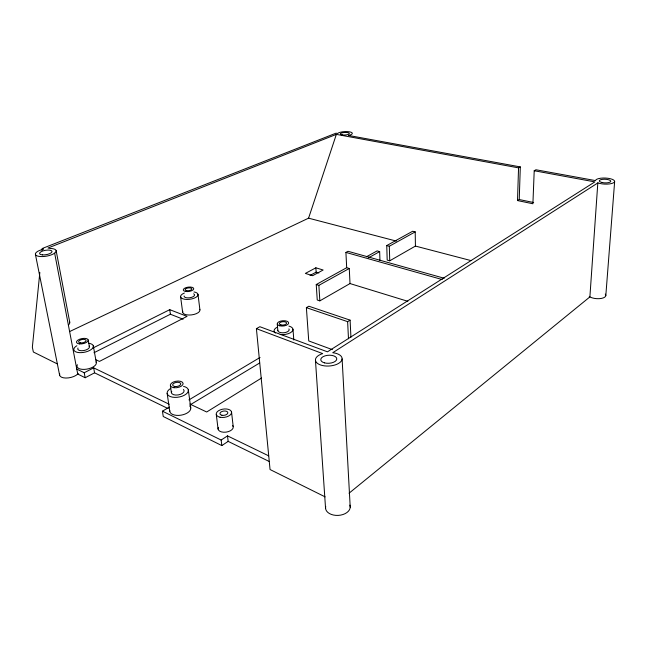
<?xml version="1.0" encoding="UTF-8"?>
<svg xmlns="http://www.w3.org/2000/svg" width="647" height="647" viewBox="0 0 647 647"><rect width="100%" height="100%" fill="white"/><g stroke="black" fill="none" stroke-linecap="round" stroke-linejoin="round"><path stroke-width="0.97" d="M517.503 200.562L518.554 167.864L520.309 166.91L519.234 199.543L517.503 200.562L532.902 203.765L534.212 170.743L535.942 169.765L595.491 180.602A9.592 3.041 2.2 0 1 608.034 178.289A9.592 3.041 2.2 0 1 613.105 183.012A9.592 3.041 2.2 0 1 597.941 182.875L332.736 352.72A13.361 6.713 -3.5 0 1 340.031 362.409A13.361 6.713 -3.5 0 1 318.906 364.285A13.361 6.713 -3.5 0 1 322.683 353.61L256.406 328.66L270.05 469.528L325.126 496.872M597.828 182.826L589.886 296.908L349.024 493.232M605.818 295.59L614.65 181.516M39.839 272.436L32.35 347.237L33.361 352.008L57.494 363.994M42.031 250.494L42.233 248.497L335.955 133.201L337.637 133.46A7.538 2.135 -3 0 1 349.598 131.851A7.538 2.135 -3 0 1 348.434 135.433L520.309 166.91M69.504 331.62L308.57 218.168L336.359 134.382L518.554 167.864M78.23 373.489L77.64 374.136A9.923 4.586 -12.2 0 1 65.881 378.042A9.923 4.586 -12.2 0 1 59.718 373.909M68.364 324.996L68.889 324.487A10.166 4.246 -11.1 0 0 69.52 321.632M169.36 407.092L162.437 411.185L163.238 416.498L221.824 445.581L228.156 441.383L269.209 461.489M162.437 411.185L221.153 440.049L227.509 435.876L268.659 455.828M261.55 378.026L206.692 411.993L189.87 404.06M332.356 349.631L308.74 340.945L306.379 307.648L347.625 321.656L350.092 320.144L350.933 337.224M190.493 404.626L259.673 362.975M188.916 399.903L260.054 357.459M306.379 307.648L308.87 306.225L350.092 320.144M350.011 283.564L349.275 268.473L346.679 267.704L316.237 284.534L317.248 299.998L319.844 300.855L350.011 283.564L407.869 301.324M415.431 246.07L415.204 231.877L412.673 231.238L386.752 245.561L387.189 260.094L389.737 260.798L415.431 246.07L471.129 260.62M256.406 328.66L259.851 326.711L327.479 351.822L594.844 181.888L534.212 170.743M316.237 284.534L318.858 285.359L349.275 268.473M368.515 257.797L379.66 251.61L379.951 260.418M386.752 245.561L389.316 246.248L415.204 231.877M366.469 256.77L377.088 250.907L379.66 251.61M310.042 275.444L316.148 272.144L318.874 272.985M315.865 267.809L305.368 273.414L312.655 275.679L323.144 270.009L315.865 267.809L316.148 272.144M346.679 267.704L345.919 252.419L348.029 251.287L444.23 278.259M54.639 253.147L77.729 374.039L85.169 377.735L94.567 372.826L168.171 408.613M76.783 369.081L84.231 372.745L93.661 367.86L169.223 404.238M93.977 352.736L170.396 314.24L183.117 319.222M93.103 347.924L169.757 309.662L187.056 316.367L99.436 361.414L95.821 359.708M336.359 134.382L47.951 248.027L50.264 248.456A10.538 3.704 -9.8 0 1 55.197 252.694L54.542 253.22A10.538 3.704 -9.8 0 1 37.203 255.937A10.538 3.704 -9.8 0 1 43.681 249.16L42.233 248.497M519.234 199.543L533.654 202.527M308.57 218.168L396.336 241.088M345.919 252.419L442.216 279.553M589.263 296.536L589.991 296.973A9.082 3.801 4.3 0 0 601.411 298.421A9.082 3.801 4.3 0 0 605.277 294.086M35.399 254.328L59.613 375.147M56.143 250.64L69.73 322.149M84.231 372.745L85.169 377.735M93.661 367.86L94.567 372.826M88.202 339.934L89.423 346.663M93.297 345.854L96.29 362.449M167.144 393.344L169.765 411.257M170.347 385.41L171.39 392.664M169.757 309.662L170.396 314.24M188.334 389.979L190.752 407.869M180.594 296.795L182.656 312.299M197.99 294.328L199.915 309.8M221.153 440.049L221.824 445.581M216.284 414.42L218.079 429.131M227.509 435.876L228.156 441.383M231.529 411.921L233.203 426.616M277.256 323.872L277.83 330.585M292.978 329.258L293.819 339.998M315.461 360.411L325.57 508.51M318.858 285.359L319.844 300.855M342.109 358.915L350.213 507.175M347.625 321.656L348.49 338.777M389.316 246.248L389.737 260.798M199.737 309.331A8.718 3.817 -7.6 0 1 191.447 314.911A8.718 3.817 -7.6 0 1 182.778 311.28M194.003 291.943A8.791 3.712 -7.4 0 1 195.96 297.305A8.791 3.712 -7.4 0 1 182.818 298.793A8.791 3.712 -7.4 0 1 184.379 293.034M183.441 389.494A6.438 3.284 -9.4 0 1 178.2 394.929A6.438 3.284 -9.4 0 1 171.722 391.346M89.051 346.04A5.96 2.653 -11.2 0 1 83.867 350.537A5.96 2.653 -11.2 0 1 77.972 348.013M232.71 425.589A7.667 4.254 -8.3 0 1 226.038 432.139A7.667 4.254 -8.3 0 1 218.338 427.441M194.415 294.547A5.273 2.232 -7.4 0 1 189.733 297.766A5.273 2.232 -7.4 0 1 184.08 296.011M193.599 293.835A5.273 2.232 -7.4 0 1 193.954 294.045M183.562 386.388A10.732 5.467 -9.4 0 1 186.069 394.136A10.732 5.467 -9.4 0 1 170.412 396.603A10.732 5.467 -9.4 0 1 170.768 388.402M88.615 343.282A9.931 4.416 -11.2 0 1 91.486 349.323A9.931 4.416 -11.2 0 1 77.122 352.3A9.931 4.416 -11.2 0 1 76.864 345.716M96.055 361.899A9.851 4.529 -11.5 0 1 86.504 369.178A9.851 4.529 -11.5 0 1 77.381 364.722M288.918 326.088A9.503 4.464 -5 0 1 291.918 331.636A9.503 4.464 -5 0 1 280.232 334.556M275.476 333.051A9.503 4.464 -5 0 1 277.474 327.091M349.865 505.113A12.358 7.99 -3.4 0 1 338.244 515.4A12.358 7.99 -3.4 0 1 325.724 506.423M190.55 407.157A10.627 5.597 -9.7 0 1 181.031 415.164A10.627 5.597 -9.7 0 1 169.773 410.522M189.628 405.887A10.627 5.597 -9.7 0 1 190.169 406.502M288.926 328.919A5.702 2.677 -5 0 1 284.122 332.736A5.702 2.677 -5 0 1 277.854 330.237M79.33 343.913A5.977 2.62 -11 0 0 88.235 340.273A5.977 2.62 -11 0 0 79.484 339.279A5.977 2.62 -11 0 0 79.33 343.913M186.708 290.681A3.348 1.399 -7.4 0 0 191.827 289.015A3.348 1.399 -7.4 0 0 186.975 288.222A3.348 1.399 -7.4 0 0 186.708 290.681M280.887 324.899A3.623 1.682 -4.9 0 0 286.556 323.274A3.623 1.682 -4.9 0 0 281.421 321.955A3.623 1.682 -4.9 0 0 280.887 324.899M220.02 417.218A7.732 4.173 -8.1 0 0 231.586 412.471A7.732 4.173 -8.1 0 0 220.126 409.923A7.732 4.173 -8.1 0 0 220.02 417.218M174.973 386.494A4.092 2.054 -9.3 0 0 180.772 383.768A4.092 2.054 -9.3 0 0 174.455 382.967A4.092 2.054 -9.3 0 0 174.973 386.494M173.962 387.715A6.462 3.251 -9.3 0 0 183.109 383.404A6.462 3.251 -9.3 0 0 173.121 382.151A6.462 3.251 -9.3 0 0 173.962 387.715M185.673 291.482A5.289 2.208 -7.4 0 0 193.752 288.853A5.289 2.208 -7.4 0 0 186.085 287.6A5.289 2.208 -7.4 0 0 185.673 291.482M221.897 415.245A3.979 2.143 -8.1 0 0 227.857 412.81A3.979 2.143 -8.1 0 0 221.978 411.484A3.979 2.143 -8.1 0 0 221.897 415.245M279.698 325.789A5.726 2.653 -4.9 0 0 288.643 323.225A5.726 2.653 -4.9 0 0 280.523 321.147A5.726 2.653 -4.9 0 0 279.698 325.789M42.411 254.894A6.324 2.224 -9.8 0 0 52.027 251.667A6.324 2.224 -9.8 0 0 42.945 250.915A6.324 2.224 -9.8 0 0 42.411 254.894M324.519 362.87A8.015 4.028 -3.5 0 0 336.772 359.036A8.015 4.028 -3.5 0 0 325.02 355.866A8.015 4.028 -3.5 0 0 324.519 362.87M342.481 134.932A4.521 1.278 -3 0 0 349.348 133.541A4.521 1.278 -3 0 0 342.667 132.708A4.521 1.278 -3 0 0 342.481 134.932M601.985 182.503A5.758 1.82 2.2 0 0 610.8 181.33A5.758 1.82 2.2 0 0 602.373 179.356A5.758 1.82 2.2 0 0 601.985 182.503M80.43 342.894A3.785 1.658 -11 0 0 86.083 340.597A3.785 1.658 -11 0 0 80.543 339.958A3.785 1.658 -11 0 0 80.43 342.894"/></g></svg>
